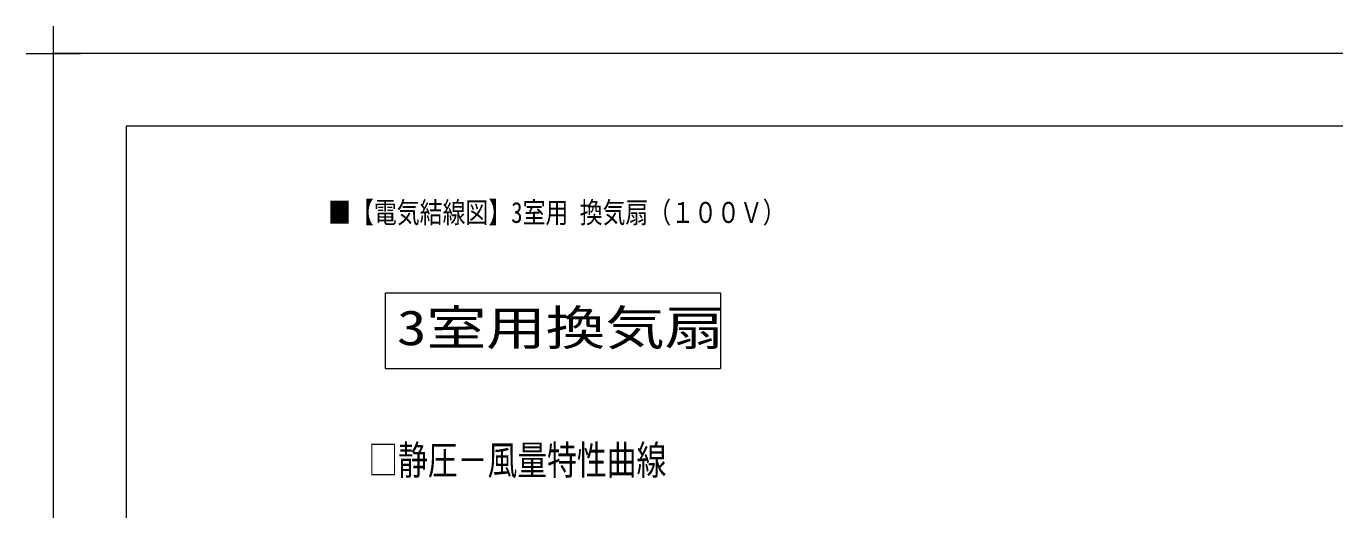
# Model space of a CAD drawing. Units: millimetres on the paper. Extents: x -305 to 305, y -152 to 152.
# Drawn here: x -304.8 to -124.6, y 85.7 to 152.3 of the extents above; entities that cross this region are included whole.
import ezdxf
from ezdxf.enums import TextEntityAlignment as Align

# ---------------------------------------------------------------- set-up
doc = ezdxf.new("R2010")
doc.units = ezdxf.units.MM
for name, color, linetype, lineweight in [('0-0_PV', 7, 'Continuous', 9), ('0-3_1図面枠', 7, 'Continuous', 9), ('0-4_図面枠', 3, 'Continuous', 9), ('0-5_DEFPOINTS', 7, 'Continuous', 9)]:
    doc.layers.add(name, color=color, linetype=linetype, lineweight=lineweight)
doc.styles.add('ＭＳ ゴシック', font='')
doc.styles.get('ＭＳ ゴシック').set_extended_font_data('MS Gothic')

# ---------------------------------------------------------------- blocks, each defined once
blk = doc.blocks.new('グループ-6')
at = {"layer": '0-3_1図面枠'}
for p, q in [((-4200, 2895), (-4200, 3045)), ((-4275, 2970), (-4125, 2970))]:
    blk.add_line(p, q, dxfattribs=at)

msp = doc.modelspace()

# ---------------------------------------------------------------- linework, layer by layer
at = {"layer": '0-0_PV'}
for p, q in [((-255.356, 115.575), (-255.356, 105.158)), ((-255.356, 115.575), (-213.656, 115.575)), ((-255.356, 115.575), (-209.153, 115.575)), ((-209.153, 115.575), (-209.153, 105.158)), ((-255.356, 105.158), (-213.656, 105.158)), ((-255.356, 105.158), (-209.153, 105.158))]:
    msp.add_line(p, q, dxfattribs=at)
at = {"layer": '0-4_図面枠'}
msp.add_lwpolyline([(-291.017, -138.498), (108.983, -138.498), (108.983, 138.502), (-291.017, 138.502)], close=True, dxfattribs=at)
at = {"layer": '0-5_DEFPOINTS'}
for p in [(118.983, 148.502), (-301.017, -148.498)]:
    msp.add_line(p, (-301.017, 148.502), dxfattribs=at)

# ---------------------------------------------------------------- block references
at = {"layer": '0-3_1図面枠', "xscale": 0.05, "yscale": 0.05}
msp.add_blockref('グループ-6', (-91.017, 0.002), dxfattribs=at)

# ---------------------------------------------------------------- texts
at = {"layer": '0-0_PV', "style": 'ＭＳ ゴシック'}
for s, height, width, p in [('■【電気結線図】3室用 換気扇（１００Ｖ）', 2.886, 0.8, (-263.188, 124.307)), ('3室用換気扇', 4.811, 1.25, (-253.73, 106.901)), ('□静圧－風量特性曲線', 4.012, 0.75, (-257.673, 89.326))]:
    msp.add_text(s, height=height, dxfattribs=dict(at, width=width)).set_placement(p, align=Align.BOTTOM_LEFT)

doc.saveas('drawing.dxf')
